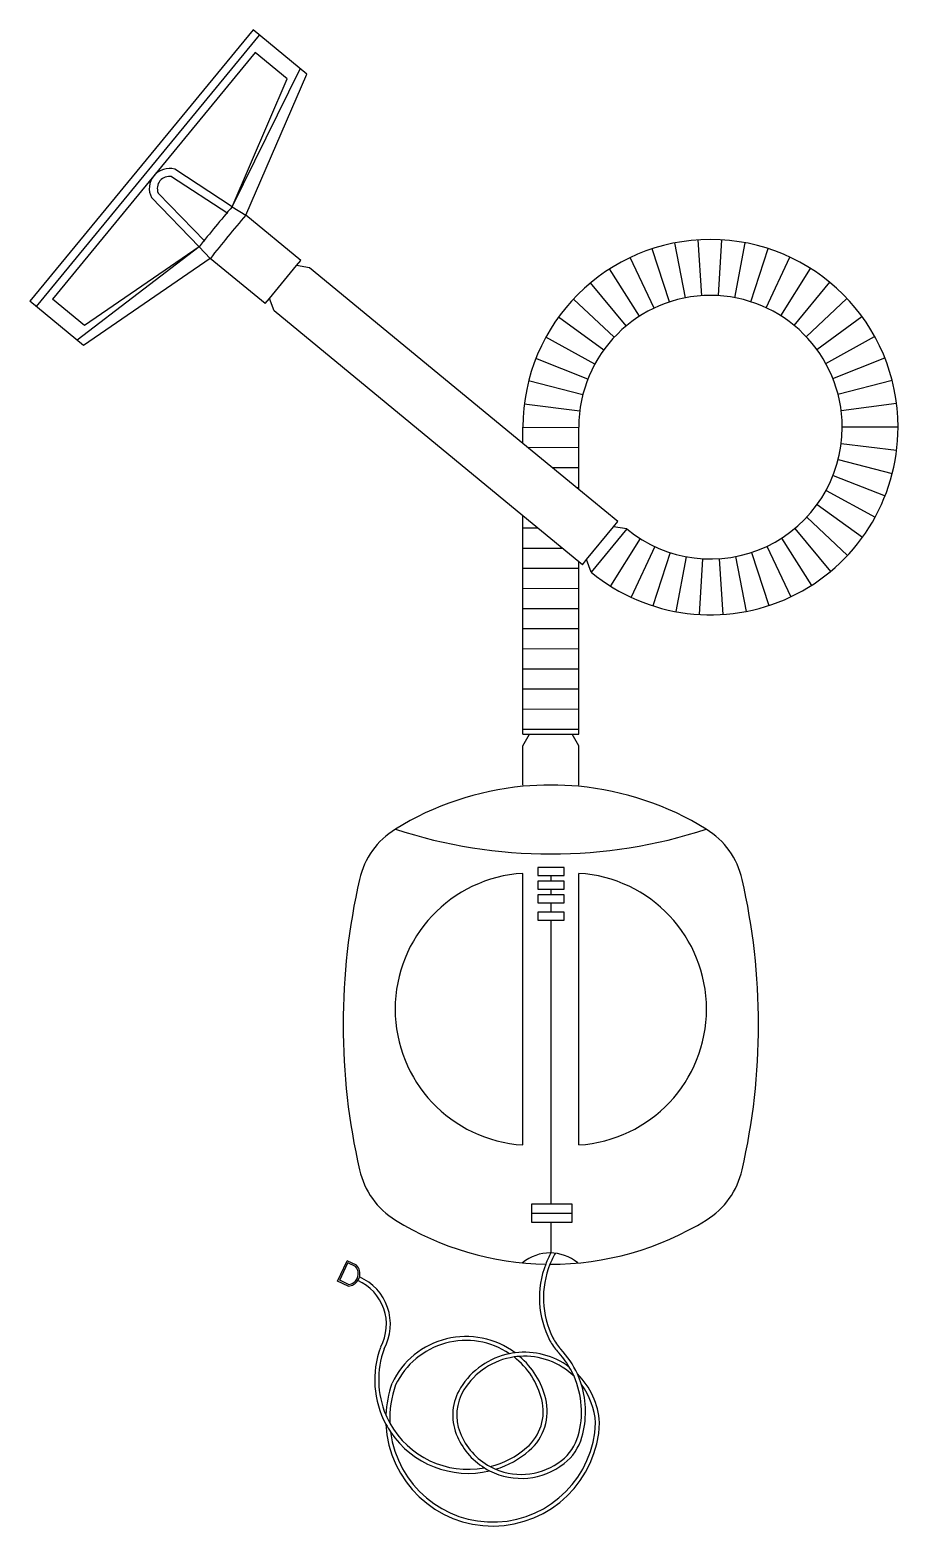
# Model space of a CAD drawing. Extents: x 4.714 to 5.258, y 1.675 to 2.611.
import ezdxf

# ---------------------------------------------------------------- set-up
doc = ezdxf.new("R2010")
doc.units = 0
doc.layers.add('ACES', color=7, linetype='CONTINUOUS')
doc.layers.add('ACES-I', color=251, linetype='CONTINUOUS')

msp = doc.modelspace()

# ---------------------------------------------------------------- linework, layer by layer
at = {"layer": 'ACES', "color": 0}
for p, q in [((4.85391, 2.61139), (4.71411, 2.44152)), ((4.88746, 2.58378), (4.85391, 2.61139)), ((4.84935, 2.49535), (4.88746, 2.58378)), ((4.88372, 2.46706), (4.84935, 2.49535)), ((4.82711, 2.46832), (4.74766, 2.41391)), ((4.86148, 2.44004), (4.82711, 2.46832)), ((4.88108, 2.46385), (4.88372, 2.46706)), ((4.88932, 2.46245), (4.88108, 2.46385)), ((5.02288, 2.35253), (4.88932, 2.46245)), ((4.74766, 2.41391), (4.71411, 2.44152)), ((4.86148, 2.44004), (4.86412, 2.44324)), ((4.86708, 2.43543), (4.86412, 2.44324)), ((5.02288, 2.3072), (4.86708, 2.43543)), ((5.02288, 2.35253), (5.02288, 2.36268)), ((5.05788, 2.32373), (5.05788, 2.36268)), ((5.08236, 2.30359), (5.05788, 2.32373)), ((5.02288, 2.17044), (5.02288, 2.3072)), ((5.07972, 2.30038), (5.08236, 2.30359)), ((5.08796, 2.29898), (5.07972, 2.30038)), ((5.06012, 2.27656), (5.05788, 2.2784)), ((5.05788, 2.17044), (5.05788, 2.2784)), ((5.06012, 2.27656), (5.06275, 2.27977)), ((5.06572, 2.27195), (5.06275, 2.27977)), ((5.02288, 2.16318), (5.02704, 2.17044)), ((5.02288, 2.17044), (5.02704, 2.17044)), ((5.05788, 2.16318), (5.05373, 2.17044)), ((5.05373, 2.17044), (5.05788, 2.17044)), ((5.02288, 2.13867), (5.02288, 2.16318)), ((5.05788, 2.13867), (5.05788, 2.16318)), ((4.90682, 1.82814), (4.91277, 1.84077)), ((4.91866, 1.838), (4.91277, 1.84077)), ((4.91353, 1.82498), (4.90682, 1.82814))]:
    msp.add_line(p, q, dxfattribs=at)
for centre, radius, start, end in [((5.14038, 2.36268), 0.1175, 0, 180), ((5.14038, 2.36268), 0.0825, 0, 180), ((5.14038, 2.36268), 0.1175, 230.5463, 0), ((5.14038, 2.36268), 0.0825, 230.5463, 0), ((5.04038, 1.95336), 0.18531, 95.39473, 121.69309), ((5.04038, 1.95336), 0.18531, 58.30691, 84.60527), ((4.9693, 2.06849), 0.05, 121.69309, 167.13714), ((5.11147, 2.06849), 0.05, 12.86286, 58.30691), ((5.31886, 1.98867), 0.40856, 167.13714, 192.86286), ((4.76191, 1.98867), 0.40856, 347.13714, 12.86286), ((4.9693, 1.90885), 0.05, 192.86286, 238.30691), ((5.11147, 1.90885), 0.05, 301.69309, 347.13714), ((5.04038, 2.02398), 0.18531, 238.30691, 269.00516), ((5.04038, 2.02398), 0.18531, 269.83345, 301.69309), ((4.91302, 1.8327), 0.00774, 344.74777, 43.17404), ((5.09151, 1.81766), 0.05827, 158.83809, 207.46168), ((5.09151, 1.81766), 0.05577, 157.87052, 206.70863), ((4.91302, 1.8327), 0.00774, 273.80331, 326.15182), ((4.90762, 1.80108), 0.02977, 331.62388, 66.58609), ((4.90762, 1.80108), 0.03227, 331.62388, 66.49805), ((4.98729, 1.74198), 0.05142, 53.30279, 154.37666), ((4.98729, 1.74198), 0.04892, 56.20169, 154.37666), ((5.06642, 1.80463), 0.03, 207.46168, 223.3645), ((5.06849, 1.80608), 0.03, 206.70863, 223.12862), ((4.98862, 1.76634), 0.05858, 159.75785, 208.39329), ((4.98862, 1.76634), 0.05608, 159.75785, 203.1588), ((5.02388, 1.73645), 0.04713, 101.47501, 148.16355), ((5.02388, 1.73645), 0.04463, 98.43919, 148.16355), ((4.98729, 1.74198), 0.04892, 14.082, 52.11793), ((5.02388, 1.73645), 0.04713, 53.46021, 97.14334), ((5.02388, 1.73645), 0.04463, 45.91565, 93.9373), ((4.98729, 1.74198), 0.05142, 14.082, 49.31033), ((5.00468, 1.74632), 0.05492, 30.64444, 43.3645), ((5.00468, 1.74632), 0.05742, 24.31182, 43.12862), ((5.00398, 1.74171), 0.06697, 160.58488, 177.79231), ((5.00398, 1.74171), 0.06447, 160.58488, 182.25006), ((5.01145, 1.74416), 0.0325, 148.16355, 201.35019), ((5.00468, 1.74632), 0.05492, 344.0085, 23.82659), ((5.02388, 1.73645), 0.04713, 3.82677, 45.32144), ((5.02388, 1.73645), 0.04463, 3.82677, 36.93634), ((5.00468, 1.74632), 0.05742, 344.0085, 17.16675), ((5.01145, 1.74416), 0.03, 148.16355, 201.35019), ((5.00564, 1.74658), 0.03, 310.74442, 14.082), ((5.00564, 1.74658), 0.0325, 310.74442, 14.082), ((5.00398, 1.74171), 0.06697, 182.75687, 357.97312), ((4.98862, 1.76634), 0.05608, 208.9743, 280.40721), ((5.00398, 1.74171), 0.06447, 187.18607, 357.97312), ((4.98862, 1.76634), 0.05858, 213.93164, 283.25606), ((5.0218, 1.74821), 0.04111, 201.35019, 241.80136), ((5.0218, 1.74821), 0.04361, 201.35019, 238.0939), ((4.98862, 1.76634), 0.05608, 284.1973, 310.74442), ((5.02864, 1.73945), 0.03, 307.98486, 344.0085), ((5.02864, 1.73945), 0.0325, 307.98486, 344.0085), ((4.98862, 1.76634), 0.05858, 287.05309, 310.74442), ((5.0218, 1.74821), 0.04111, 247.09318, 307.98486), ((5.0218, 1.74821), 0.04361, 243.07533, 307.98486)]:
    msp.add_arc(centre, radius, start, end, dxfattribs=at)
at = {"layer": 'ACES-I', "color": 0}
for p, q in [((4.85777, 2.60821), (4.71797, 2.43834)), ((4.85528, 2.59732), (4.72819, 2.44289)), ((4.8753, 2.58084), (4.85528, 2.59732)), ((4.84078, 2.50072), (4.88347, 2.58707)), ((4.84078, 2.50072), (4.8753, 2.58084)), ((4.84078, 2.50072), (4.80491, 2.52417)), ((4.83804, 2.49653), (4.80288, 2.51952)), ((4.82019, 2.4757), (4.79027, 2.50639)), ((4.82377, 2.47919), (4.79444, 2.50928)), ((4.84078, 2.50072), (4.84935, 2.49535)), ((4.82019, 2.4757), (4.74367, 2.4172)), ((4.82019, 2.4757), (4.74821, 2.42641)), ((4.82019, 2.4757), (4.82711, 2.46832)), ((5.11469, 2.44107), (5.10379, 2.47433)), ((5.12472, 2.44368), (5.11807, 2.47804)), ((5.13499, 2.445), (5.13271, 2.47993)), ((5.14535, 2.44503), (5.14746, 2.47996)), ((5.15564, 2.44376), (5.16211, 2.47815)), ((5.16568, 2.4412), (5.17641, 2.47452)), ((4.86412, 2.44324), (4.88108, 2.46385)), ((5.10507, 2.43724), (5.09008, 2.46887)), ((5.17532, 2.43742), (5.19014, 2.46912)), ((5.096, 2.43222), (5.07717, 2.46173)), ((5.18441, 2.43245), (5.20309, 2.46205)), ((5.08763, 2.42611), (5.06526, 2.45302)), ((5.19281, 2.42638), (5.21505, 2.4534)), ((4.74821, 2.42641), (4.72819, 2.44289)), ((5.0801, 2.419), (5.05453, 2.44289)), ((5.20038, 2.41931), (5.22583, 2.44333)), ((5.07352, 2.411), (5.04515, 2.4315)), ((5.207, 2.41134), (5.23527, 2.43198)), ((5.06799, 2.40224), (5.03727, 2.41902)), ((5.21258, 2.40261), (5.24321, 2.41955)), ((5.0636, 2.39285), (5.03103, 2.40565)), ((5.21701, 2.39324), (5.24952, 2.40621)), ((5.06042, 2.38299), (5.0265, 2.39161)), ((5.22024, 2.3834), (5.25412, 2.39219)), ((5.05851, 2.37281), (5.02377, 2.37711)), ((5.22221, 2.37323), (5.25692, 2.3777)), ((5.05788, 2.36247), (5.02288, 2.36238)), ((5.22288, 2.36289), (5.25788, 2.36298)), ((5.05788, 2.32373), (5.02288, 2.35253)), ((5.22226, 2.35255), (5.25699, 2.34825)), ((5.05788, 2.34987), (5.02622, 2.34979)), ((5.22034, 2.34236), (5.25427, 2.33375)), ((5.05788, 2.33727), (5.04148, 2.33723)), ((5.21717, 2.3325), (5.24974, 2.3197)), ((5.05788, 2.32467), (5.05675, 2.32466)), ((5.21278, 2.32312), (5.24349, 2.30633)), ((5.20725, 2.31436), (5.23562, 2.29386)), ((5.05788, 2.2784), (5.02288, 2.3072)), ((5.20067, 2.30636), (5.22624, 2.28246)), ((5.03236, 2.2994), (5.02288, 2.29938)), ((5.06275, 2.27977), (5.07972, 2.30038)), ((5.08796, 2.29898), (5.06572, 2.27195)), ((5.19313, 2.29924), (5.21551, 2.27233)), ((5.04763, 2.28684), (5.02288, 2.28678)), ((5.09636, 2.29291), (5.07768, 2.26331)), ((5.10545, 2.28794), (5.09063, 2.25623)), ((5.1757, 2.28812), (5.19068, 2.25649)), ((5.18477, 2.29313), (5.2036, 2.26363)), ((5.11509, 2.28415), (5.10436, 2.25084)), ((5.12513, 2.2816), (5.11866, 2.2472)), ((5.13541, 2.28033), (5.13331, 2.24539)), ((5.14577, 2.28035), (5.14806, 2.24543)), ((5.15605, 2.28168), (5.1627, 2.24732)), ((5.16608, 2.28428), (5.17698, 2.25102)), ((5.05788, 2.27427), (5.02288, 2.27418)), ((5.05788, 2.26167), (5.02288, 2.26158)), ((5.05788, 2.24907), (5.02288, 2.24898)), ((5.05788, 2.23647), (5.02288, 2.23638)), ((5.05788, 2.22387), (5.02288, 2.22378)), ((5.05788, 2.21127), (5.02288, 2.21118)), ((5.05788, 2.19867), (5.02288, 2.19858)), ((5.05788, 2.18607), (5.02288, 2.18598)), ((5.05788, 2.17347), (5.02288, 2.17338)), ((5.02704, 2.17044), (5.05373, 2.17044)), ((5.02288, 1.91337), (5.02288, 2.08337)), ((5.04045, 2.08204), (5.04045, 2.07854)), ((5.05788, 1.91337), (5.05788, 2.08337)), ((5.04045, 2.0735), (5.04045, 2.06999)), ((5.04045, 2.06495), (5.04045, 2.05912)), ((5.04045, 2.05408), (5.04045, 1.8763)), ((5.02826, 1.87065), (5.05366, 1.87065)), ((5.04045, 1.865), (5.04045, 1.84575)), ((4.90815, 1.82862), (4.91325, 1.83944)), ((4.91806, 1.83718), (4.91325, 1.83944)), ((4.91372, 1.826), (4.90815, 1.82862))]:
    msp.add_line(p, q, dxfattribs=at)
for points in [[(5.03226, 2.08708), (5.03226, 2.08204), (5.04865, 2.08204), (5.04865, 2.08708)], [(5.03226, 2.07854), (5.03226, 2.0735), (5.04865, 2.0735), (5.04865, 2.07854)], [(5.03226, 2.06999), (5.03226, 2.06495), (5.04865, 2.06495), (5.04865, 2.06999)], [(5.03226, 2.05912), (5.03226, 2.05408), (5.04865, 2.05408), (5.04865, 2.05912)], [(5.02826, 1.8763), (5.02826, 1.865), (5.05366, 1.865), (5.05366, 1.8763)]]:
    msp.add_lwpolyline(points, close=True, dxfattribs=at)
for centre, radius, start, end in [((4.8014, 2.51214), 0.01253, 73.76403, 207.32856), ((4.8014, 2.51214), 0.00753, 78.73005, 202.36254), ((5.36722, 2.04649), 0.69531, 139.21111, 141.88148), ((5.36722, 2.04649), 0.68531, 139.08304, 142.00955), ((5.04038, 1.95336), 0.18531, 84.60527, 95.39473), ((5.04038, 2.4082), 0.3127, 251.85975, 288.14025), ((5.02804, 1.99837), 0.08516, 93.47141, 266.52859), ((5.05273, 1.99837), 0.08516, 273.47141, 86.52859), ((5.03991, 1.81887), 0.02689, 49.90802, 129.82874), ((5.09151, 1.81766), 0.05827, 151.18106, 158.83809), ((5.09151, 1.81766), 0.05577, 149.99295, 157.87052), ((4.91302, 1.8327), 0.00674, 275.93108, 41.60326), ((4.91302, 1.8327), 0.00774, 326.15182, 344.74777), ((5.02388, 1.73645), 0.04713, 97.14334, 101.47501), ((5.02388, 1.73645), 0.04463, 93.9373, 98.43919), ((5.00468, 1.74632), 0.05492, 23.82659, 30.64444), ((5.00468, 1.74632), 0.05742, 17.16675, 24.31182), ((4.98862, 1.76634), 0.05608, 203.1588, 208.9743), ((4.98862, 1.76634), 0.05858, 208.39329, 213.93164), ((5.0218, 1.74821), 0.04361, 238.0939, 243.07533), ((5.0218, 1.74821), 0.04111, 241.80136, 247.09318)]:
    msp.add_arc(centre, radius, start, end, dxfattribs=at)

doc.saveas('drawing.dxf')
